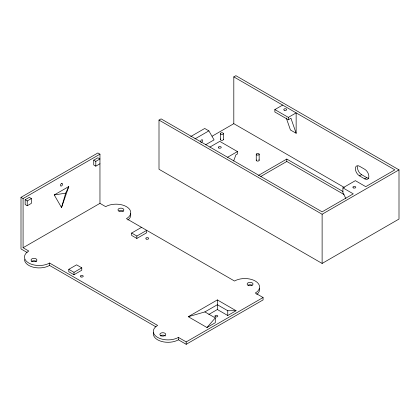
<?xml version="1.0" encoding="UTF-8"?>
<svg xmlns="http://www.w3.org/2000/svg" width="420" height="420" viewBox="0 0 420 420"><rect width="100%" height="100%" fill="white"/><g stroke="black" fill="none" stroke-linecap="round" stroke-linejoin="round"><path stroke-width="0.63" d="M61.52 207.548L65.672 193.153L68.791 186.553L54.248 194.953L61.52 207.548L68.791 186.553M233.641 161.028L235.888 154.865L237.442 153.967L237.442 151.567L219.781 141.372L209.911 147.068M206.971 327.516L215.282 317.919L204.892 311.918L188.27 316.717L206.971 327.516L215.282 322.718L215.282 317.919M201.484 142.333L201.752 142.17A1.47 0.851 -60 0 0 202.64 140.448A1.47 0.851 -60 0 0 201.716 139.813L201.448 139.976A1.47 0.851 -60 0 0 200.65 142.102M27.122 252.472L21 248.939L21 197.353L97.881 152.964L99.96 154.166L99.96 203.353L23.079 247.737L23.079 198.55L99.96 154.166M344.379 187.514L233.809 123.674L233.809 76.886L235.888 75.689L399 169.864L399 219.051L322.119 263.435L159.002 169.265L159.002 120.078L161.081 118.876L322.119 211.848L353.288 193.856L342.899 187.856L342.899 192.654L345.865 198.482M25.158 199.752L29.311 197.353L31.39 198.55L31.39 203.348L27.232 205.748L25.158 204.55L25.158 199.752L27.232 200.949L31.39 198.55M93.728 160.162L97.881 157.763L99.96 158.965L95.802 161.364L93.728 160.162L93.728 164.96L95.802 166.162L99.96 163.763M190.733 136.547L204.719 128.473L208.871 130.872L214.069 139.871L205.569 144.779M194.885 138.947L208.871 130.872M212.137 136.19L233.809 123.674M286.272 117.978L290.43 129.974L296.142 133.271L290.95 118.277L288.351 119.779L274.848 111.977L274.848 109.578L282.639 105.079M274.848 109.578L288.351 117.374L296.142 112.88L296.142 133.271M227.572 157.264L237.442 151.567M68.791 269.33L76.582 264.836L81.779 267.834L81.779 270.233L73.988 274.733L68.791 271.73L68.791 269.33L73.988 272.333L81.779 267.834M131.649 233.042L136.841 236.04L146.711 230.344L146.711 232.743L136.841 238.439L131.649 235.441L131.649 233.042L141.519 227.346M258.552 175.371L286.792 159.065L342.951 191.489M260.81 176.468L286.792 161.464L344.085 194.544M359.52 175.859L364.712 178.862A5.875 3.392 60 0 0 368.87 176.463A5.875 3.392 60 0 0 364.712 169.26L359.52 166.262A5.875 3.392 60 0 0 355.362 168.661A5.875 3.392 60 0 0 359.52 175.859L361.599 174.662L366.791 177.66A5.875 3.392 60 0 0 368.87 178.216M342.899 187.856L355.362 180.658L365.752 186.659L394.842 169.864L233.809 76.886M364.712 178.862L366.791 177.66M159.002 120.078L322.119 214.247L399 169.864M188.27 316.717L217.361 299.922L236.061 310.721L227.75 315.52L217.361 309.519L208.861 314.428M204.892 311.918L217.361 304.721L227.75 310.721L236.061 310.721M23.079 247.737L28.791 251.039A14.695 8.484 0 0 0 28.791 263.036A14.695 8.484 0 0 0 49.571 263.036L157.621 325.416A14.695 8.484 0 0 0 157.621 337.412A14.695 8.484 0 0 0 178.4 337.412L186.191 341.911L263.072 297.523L263.072 299.922L186.191 344.311L178.4 339.812A14.695 8.484 0 0 1 161.511 341.423A14.695 8.484 0 0 1 153.442 332.708M54.248 194.953L65.672 193.153M99.96 203.353L105.672 206.651A14.695 8.484 0 0 1 126.452 206.651A14.695 8.484 0 0 1 126.452 218.647L234.502 281.027A14.695 8.484 0 0 1 255.281 281.027A14.695 8.484 0 0 1 255.281 293.024L263.072 297.523M21 197.353L23.079 198.55M24.491 259.434A14.695 8.484 0 0 0 33.558 267.272A14.695 8.484 0 0 0 49.571 265.435L155.925 326.839M322.119 214.247L322.119 263.435M288.351 117.374L288.351 119.779M286.792 159.065L286.792 161.464M259.161 154.166L259.161 160.162M256.247 154.371L256.247 160.367M227.75 310.721L227.75 315.52M223.33 133.571A1.47 0.851 0 0 1 221.125 134.305A1.47 0.851 0 0 1 221.125 132.841A1.47 0.851 0 0 1 223.33 133.571L223.33 139.571M220.39 133.571L220.39 139.571M217.361 299.922L217.361 309.519M186.191 341.911L186.191 344.311M178.4 337.412L178.4 339.812M136.841 236.04L136.841 238.439M95.802 161.364L95.802 166.162M73.988 272.333L73.988 274.733M49.571 263.036L49.571 265.435M27.232 200.949L27.232 205.748M258.877 159.758A1.47 0.851 0 0 1 257.88 161.107A1.47 0.851 0 0 1 256.352 159.931M223.277 139.351A1.47 0.851 0 0 1 221.482 140.39A1.47 0.851 0 0 1 220.82 138.973M130.473 213.392A14.695 8.484 0 0 1 127.953 220.033M259.46 288.32A14.695 8.484 0 0 1 256.783 294.409M118.839 211.045A2.94 1.696 0 0 0 123.753 210.289A2.94 1.696 0 0 0 120.157 208.21A2.94 1.696 0 0 0 118.839 211.045A2.94 1.696 0 0 1 123.459 211.397M160.272 335.963A2.94 1.696 0 0 1 165.359 335.963M248.01 285.227A2.94 1.696 0 0 1 252.168 285.227M31.442 261.587A2.94 1.696 0 0 1 36.529 261.587M361.599 174.662A5.875 3.392 60 0 1 357.583 166.304M61.635 183.498L61.362 183.661A1.47 0.851 -60 0 0 60.48 185.378A1.47 0.851 -60 0 0 61.404 186.013L61.672 185.855A1.47 0.851 -60 0 0 62.559 184.133A1.47 0.851 -60 0 0 61.635 183.498M215.476 316.811A1.47 0.851 0 0 0 217.786 316.197A1.47 0.851 0 0 0 215.707 315.352A1.47 0.851 0 0 0 215.476 316.811M353.383 187.908A1.47 0.851 0 0 0 355.772 187.404A1.47 0.851 0 0 0 353.819 186.459A1.47 0.851 0 0 0 353.383 187.908M218.783 147.992A1.47 0.851 0 0 0 221.214 147.556A1.47 0.851 0 0 0 219.345 146.559A1.47 0.851 0 0 0 218.783 147.992M284.198 110.177A1.47 0.851 0 0 0 286.655 109.799A1.47 0.851 0 0 0 284.855 108.759A1.47 0.851 0 0 0 284.198 110.177M256.798 154.933A1.47 0.851 0 0 0 259.156 154.387A1.47 0.851 0 0 0 257.156 153.478A1.47 0.851 0 0 0 256.798 154.933M81.044 276.964A1.47 0.851 0 0 0 83.249 276.229A1.47 0.851 0 0 0 81.044 275.494A1.47 0.851 0 0 0 81.044 276.964M146.207 239.033A1.47 0.851 0 0 0 148.664 238.655A1.47 0.851 0 0 0 146.869 237.615A1.47 0.851 0 0 0 146.207 239.033M32.519 261.502A2.94 1.696 0 0 0 36.923 260.038A2.94 1.696 0 0 0 32.519 258.568A2.94 1.696 0 0 0 32.519 261.502M161.348 335.885A2.94 1.696 0 0 0 165.753 334.415A2.94 1.696 0 0 0 161.348 332.945A2.94 1.696 0 0 0 161.348 335.885M248.619 285.5A2.94 1.696 0 0 0 253.024 284.03A2.94 1.696 0 0 0 248.619 282.56A2.94 1.696 0 0 0 248.619 285.5"/></g></svg>
